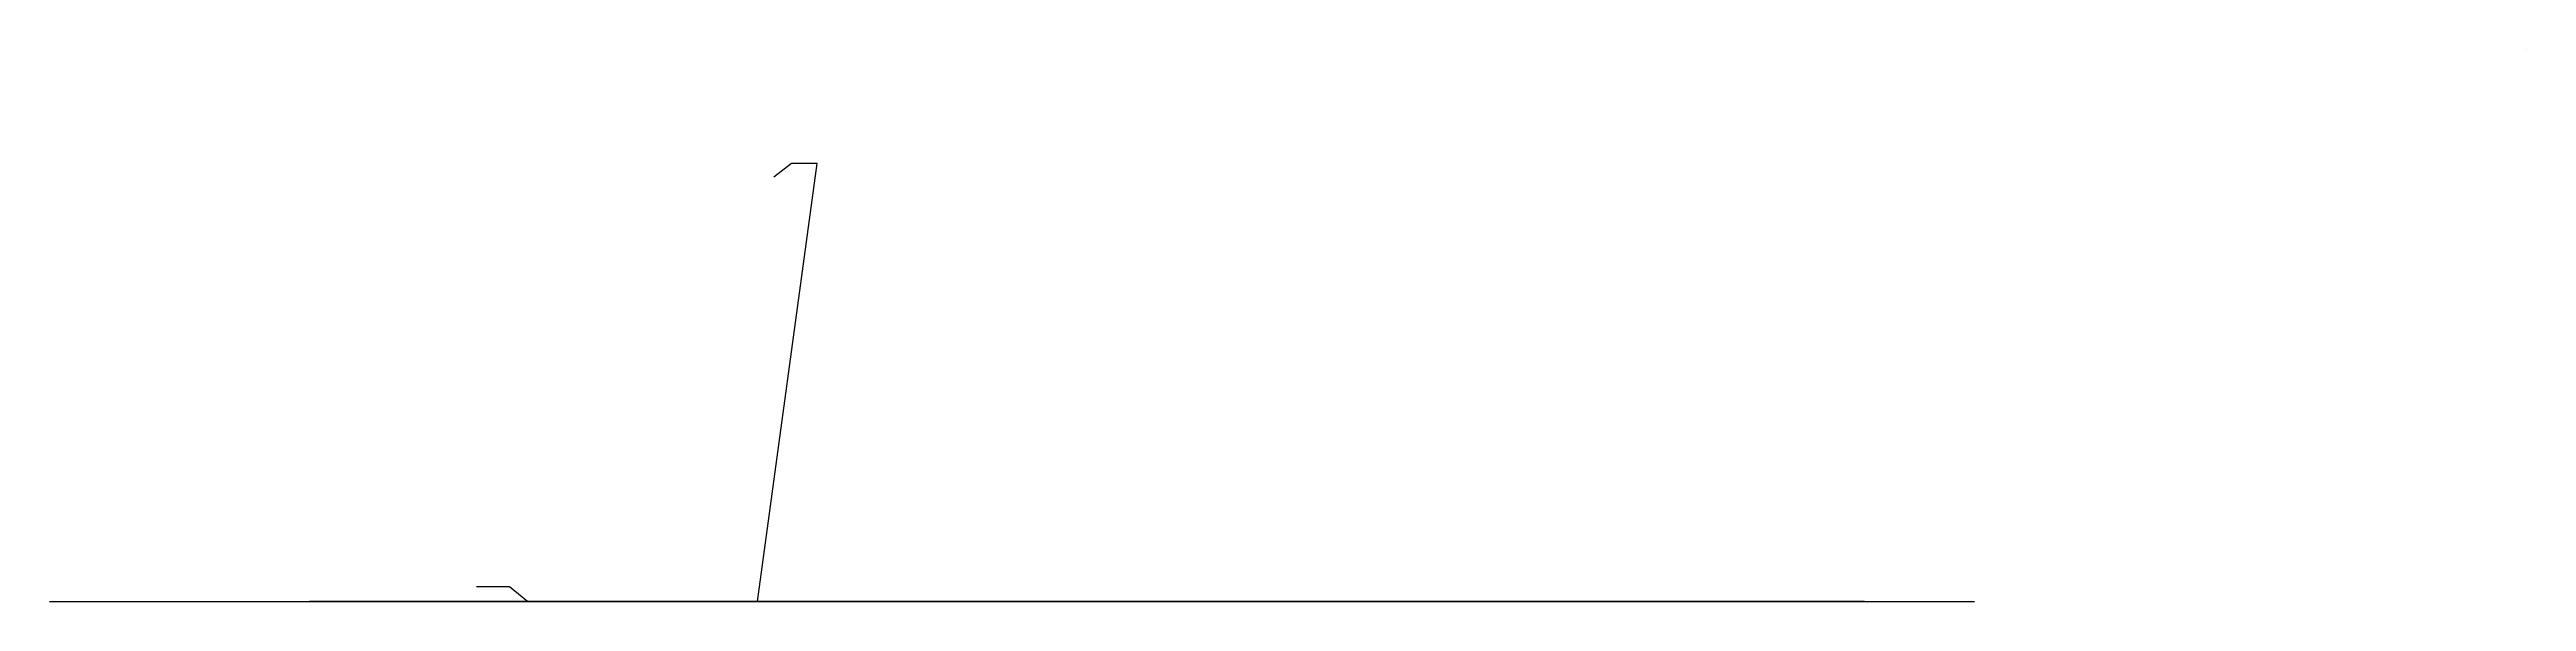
# Model space of a CAD drawing. Header units: millimetres. Extents: x -153 to 5292, y 0 to 1215.
import ezdxf

# ---------------------------------------------------------------- set-up
doc = ezdxf.new("R2010")
doc.units = ezdxf.units.MM

msp = doc.modelspace()

# ---------------------------------------------------------------- linework, layer by layer
at = {"color": 2, "extrusion": (0, -1, 0)}
for p, q in [((5292.1, 1215.4, 11659.7), (5292.1, 1215.4, 11474.2)), ((1403.5, 0, 8996.7), (1534.2, 964.3, 8936.1)), ((1478.1, 964.3, 8892.7), (1439.3, 933.9, 8590)), ((1534.2, 964.3, 8936.1), (1478.1, 964.3, 8892.7)), ((-152.9, 0, 9255.8), (3837, 0, 9255.8)), ((624.3, 0, 8362.6), (418.6, 0, 8362.6)), ((698.7, 0, 9793.7), (480.1, 0, 9793.7)), ((624.3, 0, 9793.7), (624.3, 0, 9255.8)), ((1860.7, 0, 8362.6), (624.3, 0, 8362.6)), ((624.3, 0, 8362.6), (624.3, 0, 9255.8)), ((624.3, 0, 8362.6), (624.3, 0, 8114.1)), ((624.3, 0, 9793.7), (624.3, 0, 9991.7)), ((698.7, 0, 9793.7), (1155.7, 0, 9793.7)), ((1155.7, 0, 10440.8), (934.5, 0, 10440.8)), ((1155.7, 0, 10657.3), (1155.7, 0, 7816.7)), ((1860.7, 0, 10440.8), (1155.7, 0, 10440.8)), ((1155.7, 0, 10440.8), (1860.7, 0, 10440.8)), ((1439.3, 0, 8590), (1403.5, 0, 8606.7)), ((1403.5, 0, 8996.7), (1403.5, 0, 8606.7)), ((1860.7, 0, 10440.8), (1860.7, 0, 8362.6)), ((3837, 0, 8537.8), (1860.7, 0, 8537.8)), ((2862.9, 0, 9800.4), (1860.7, 0, 9800.4)), ((1860.7, 0, 9800.4), (2862.9, 0, 9800.4)), ((1860.7, 0, 8362.6), (1860.7, 0, 8028.2)), ((1860.7, 0, 8362.6), (2076.9, 0, 8362.6)), ((1860.7, 0, 10440.8), (1860.7, 0, 10440.8)), ((1860.7, 0, 10440.8), (1860.7, 0, 10617.6)), ((1860.7, 0, 10440.8), (2015.4, 0, 10440.8)), ((2015.4, 0, 10440.8), (2992.9, 0, 10440.8)), ((2619.8, 0, 10232.6), (2129.8, 0, 10232.6)), ((2129.8, 0, 10232.6), (2129.8, 0, 9949.7)), ((2862.9, 0, 9800.4), (2862.9, 0, 9255.8)), ((2862.9, 0, 9800.4), (3545.7, 0, 9800.4)), ((2862.9, 0, 9800.4), (2862.9, 0, 10016.3)), ((2862.9, 0, 10016.3), (2862.9, 0, 10548.9)), ((2992.9, 0, 10440.8), (3665.7, 0, 10440.8)), ((3545.7, 0, 9800.4), (3545.7, 0, 9255.8)), ((3545.7, 0, 9800.4), (3545.7, 0, 9991.7)), ((3545.7, 0, 9800.4), (3796.5, 0, 9800.4)), ((3545.7, 0, 9991.7), (3545.7, 0, 10573.3)), ((3837, 0, 8537.8), (3837, 0, 9255.8)), ((3837, 0, 9255.8), (4066.7, 0, 9255.8)), ((3837, 0, 9255.8), (3837, 0, 9439.5)), ((3837, 0, 8537.8), (3837, 0, 8273.6)), ((3837, 0, 8537.8), (4079, 0, 8537.8))]:
    msp.add_line(p, q, dxfattribs=at)
at = {"color": 4, "extrusion": (0, -1, 0)}
for p, q in [((858.2, 32.3, 8853.3), (785.7, 32.3, 8909.5)), ((926.7, 0, 8975.2), (785.7, 0, 8909.5)), ((897.5, 0, 8546.4), (858.2, 32.3, 8853.3)), ((926.7, 0, 8560), (926.7, 0, 8975.2)), ((926.7, 0, 8560), (897.5, 0, 8546.4))]:
    msp.add_line(p, q, dxfattribs=at)
at = {"color": 5, "extrusion": (0, -1, 0)}
for p, q in [((1437.1, 0, 10124.1), (1437.1, 0, 9399.4)), ((3068.6, 0, 10148), (3368.6, 0, 10148)), ((3068.6, 0, 10148.6), (3090.7, 0, 10047.1)), ((3090.7, 0, 10047.7), (3347.7, 0, 10047.7)), ((3347.7, 0, 10047.7), (3368.6, 0, 10148))]:
    msp.add_line(p, q, dxfattribs=at)

# ---------------------------------------------------------------- texts
at = {"color": 5, "extrusion": (0, -1, 0), "char_height": 25, "attachment_point": 1, "text_direction": (1, 0, 0)}
for s, insert, width in [('Forben', (863.1, 0, 9143.2), 58.045), ('Mule', (882.3, 0, 9667.8), 64.61), ('Bagben', (1346.5, 0, 9143.2), 241.333), ('Hoved', (1388.3, 0, 10252.2), 251.63), ('Sæde', (1993.6, 0, 10343.7), 191.648), ('Sædestave', (2260, 0, 9700), 90.434), ('Foedder', (2647.9, 0, 9176.4), 312.055), ('Bagbenstøtte', (3062.7, 0, 10330.1), 51.117), ('Sædekant', (3275.4, 0, 9329.4), 71.814)]:
    msp.add_mtext(s, dxfattribs=dict(at, insert=insert, width=width))
at = {"color": 2, "extrusion": (0, -1, 0), "insert": (2020, 0, 9630.3), "char_height": 25, "width": 14.924, "attachment_point": 1, "text_direction": (1, 0, 0)}
msp.add_mtext('ø13', dxfattribs=at)

doc.saveas('drawing.dxf')
